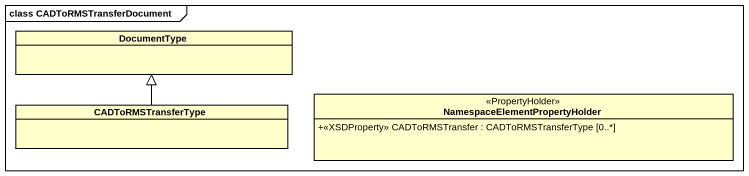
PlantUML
@startuml
mainframe class CADToRMSTransferDocument
hide circle
hide empty members
skinparam classAttributeIconSize 0
class DocumentType
class CADToRMSTransferType
class "NamespaceElementPropertyHolder" as NamespaceElementPropertyHold <<PropertyHolder>> {
  +<<XSDProperty>> CADToRMSTransfer : CADToRMSTransferType [0..*]
}
CADToRMSTransferType -up-|> DocumentType
@enduml
